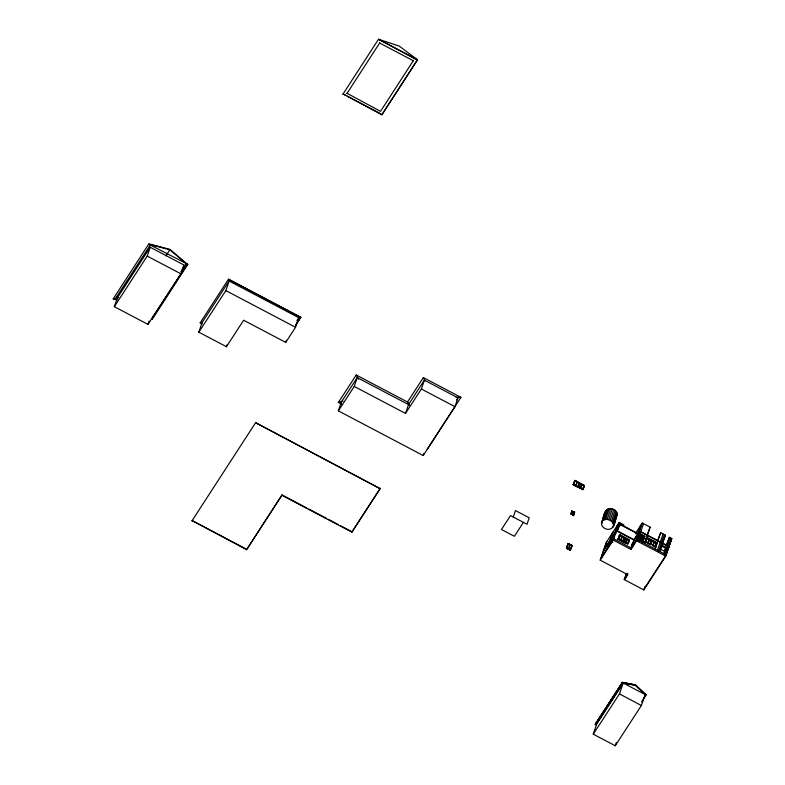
<?xml version="1.0" encoding="UTF-8"?>
<svg xmlns="http://www.w3.org/2000/svg" width="785" height="785" viewBox="0 0 785 785"><rect width="100%" height="100%" fill="white"/><g stroke="black" fill="none" stroke-linecap="round" stroke-linejoin="round"><path stroke-width="1.18" d="M601.487 523.978C603.577 519.042 603.115 508.317 610.799 508.582C613.742 508.808 616.814 510.858 617.187 513.969C615.097 518.905 615.558 529.63 607.875 529.365C604.931 529.139 601.86 527.088 601.487 523.978L605.274 511.879M613.399 526.068L617.187 513.969M117.25 299.939L113.217 298.869L115.689 299.095M114.335 306.69L117.338 297.849L150.21 247.255L183.857 264.967L180.844 273.798L147.982 324.391L114.335 306.69L147.207 256.087L150.21 247.255M147.982 324.391L149.111 321.085M187.213 264.31L151.701 318.975L152.329 318.995M202.52 322.154L200.136 322.9L228.474 279.215L300.802 317.277L295.533 325.441M198.821 332.173L202.079 322.596L229.092 281.01L298.81 317.709L295.552 327.286L285.74 342.388L243.635 320.231L226.433 346.715L198.821 332.173L225.835 290.597L229.092 281.01M226.433 346.715L227.159 344.586M306.798 507.983L282.041 494.952L246.598 549.686L192.06 520.543L245.646 548.754M342.878 94.278L378.517 39.25L399.182 46.05L417.502 59.768L381.863 114.796L343.006 93.915L345.174 95.054M413.509 60.396L380.519 111.362L346.999 93.287M346.872 93.65L379.861 42.684M380.126 488.672L255.616 422.703L380.126 488.672L351.876 532.142L281.913 495.315M285.74 342.388L286.466 340.258M381.863 114.796L417.502 59.768L378.517 39.25L417.375 60.141M246.598 549.686L282.041 494.952M408.504 404.589L424.371 380.166L457.959 397.838L454.957 406.679L423.213 455.536L338.355 410.869L341.357 402.028L357.234 377.605L408.504 404.589L405.492 413.42L354.221 386.436L357.234 377.605M351.876 532.142L380.254 488.299M405.492 413.42L421.368 388.997L424.371 380.166M423.213 455.536L423.969 453.328M513.262 517.04L515.47 510.564L529.208 517.796L527 524.272L510.505 515.588L501.478 529.492L514.371 536.283L523.409 522.378M573.197 484.639L574.708 480.41L584.442 485.532L583.088 489.506L573.197 484.639L583.088 489.506M573.442 484.61L574.865 480.646L579.477 483.069C580.704 493.166 566.348 478.938 578.221 486.788M575.797 485.738L577.122 481.941M578.054 487.043L579.477 483.069M582.823 489.438L578.26 487.142L579.516 483.432L584.197 485.552L579.624 483.266M570.901 513.154L573.158 514.901L570.813 513.282M571.637 510.996L574.492 512.438L573.384 515.686L574.267 511.869L574.708 512.105L573.384 515.686M570.872 514.047L572.069 511.094L571.195 514.136M571.431 514.342L572.618 511.378L571.706 514.489M580.615 488.28L581.94 484.482M571.99 514.636L573.178 511.673L572.265 514.783M572.54 514.931L573.806 512.222M584.197 485.552L582.764 489.516L578.26 487.142M582.921 489.761L584.442 485.532M566.436 548.165L568.105 543.495L572.108 545.604L570.44 550.275L566.436 548.165L570.44 550.275M566.711 548.136L568.281 543.76L571.833 545.634L570.43 549.755L566.711 548.136L570.322 549.932M566.819 547.969L568.281 543.76M568.546 548.99L569.9 545.016M601.595 522.702L605.784 510.721M602.105 521.544L606.658 509.759M602.978 520.583L604.156 519.866L607.845 509.053M604.156 519.866L605.569 519.474L609.248 508.651M605.569 519.474L607.109 519.405L610.799 508.582M607.109 519.405L608.679 519.68L612.359 508.857M613.497 524.792L612.506 522.241L610.161 520.278L613.85 509.455M611.466 521.152L615.155 510.329M612.506 522.241L616.186 511.418M626.499 573.835L625.213 578.741L627.833 574.718L600.191 560.166L606.187 542.572L619.228 522.486L623.957 524.979L623.467 525.744M601.3 557.831L604.008 549.873M606.844 541.552L604.136 549.51L605.137 550.04M613.193 523.487L616.882 512.664M613.487 523.86L615.332 518.453M612.889 527.226L617.079 515.245M606.893 549.225L609.602 541.277M612.428 532.956L609.729 540.904L610.73 541.434M607.551 548.205L610.259 540.257M610.387 539.894L613.095 531.936M608.591 546.497L610.102 542.082L614.39 535.468L612.261 541.405M610.141 542.092L608.738 546.213L612.849 539.884M608.954 546.331L610.396 542.219M609.072 546.389L610.455 542.249L614.478 535.87M609.916 544.554L612.28 539.02M610.082 544.643L611.378 540.639M610.171 544.505L612.506 539.138L610.475 542.268M611.329 542.258L613.389 537.313M611.456 542.229L614.449 536.214M614.557 533.643L611.849 541.601L612.84 542.121M614.684 533.28L617.383 525.332M612.172 541.542L615.214 532.632L616.205 533.152M615.342 532.259L618.05 524.311L619.051 524.841M612.918 539.943L615.626 531.994M613.242 540.08L616.392 530.807L634.133 540.139L630.973 549.421L613.242 540.08L600.191 560.166M616.519 530.444L619.228 522.486M619.404 526.598L620.562 523.193M603.351 550.893L620.484 524.341L637.891 533.496M618.03 539.295L619.551 535.066L629.285 540.188M620.66 540.306L618.276 539.266L619.797 534.683L629.531 539.805L628.177 543.779L618.443 538.657L617.952 539.423M618.443 539.01L619.708 535.301L624.32 537.725L622.888 541.689L618.276 539.266M618.58 539.158L619.758 535.713M620.641 540.394L621.956 536.597M622.76 541.414L624.016 537.843L622.839 541.287M625.4 543.014L623.094 541.797L624.467 537.921L629.03 540.208L627.774 543.917M623.447 541.601L624.36 538.088M623.368 541.729L624.517 538.333M625.243 542.778L626.528 539.158L625.351 542.602M625.449 542.886L626.616 539.432M627.451 543.936L628.618 540.492M628.02 543.544L629.119 540.443L619.385 535.311M631.405 546.507L632.563 543.102L631.415 546.488M631.709 546.586L633.642 540.904M635.86 533.918L636.635 531.651M637.616 533.928L640.599 525.548M630.973 549.421L635.928 541.797L638.755 532.338M641.59 524.027L638.882 531.975L639.383 532.24M635.595 541.621L642.258 523.006L650.225 527.206L647.026 535.919M666.602 544.888L669.419 537.303L671.783 538.549L665.788 556.143L643.847 589.918L624.222 579.585L626.224 573.717M637.685 540.522L639.903 534.173L644.573 536.636L642.356 542.985M637.862 540.62L640.589 532.279M625.213 578.741L627.725 573.197M638.961 540.943L640.854 535.419L639.039 540.943M641.551 536.302L639.971 540.934M640.874 540.855L641.993 541.493L640.874 540.855L642.13 537.166M642.159 540.983L641.031 540.384M642.483 540.041L641.316 539.521M642.64 539.58L641.512 538.991M642.954 538.647L641.787 538.127M643.111 538.176L641.983 537.588M643.445 537.342L640.776 535.841M643.396 536.518L639.657 534.556L640.148 533.79L644.819 536.253L642.464 542.818L644.24 536.646L640.02 534.428L637.793 540.355M645.054 541.915L646.408 537.941L656.819 543.426M647.409 534.781L649.342 529.1M644.72 543.495L647.429 535.537M646.811 538.353L645.633 541.797M647.861 543.024L649.156 539.315M648.155 543.014L649.332 539.56L648.076 543.141L650.108 544.211L651.285 540.757M646.585 538.186L651.687 540.531L650.255 544.496L647.782 543.2M650.471 544.613L651.844 540.728M650.637 544.358L651.903 540.649L656.731 543.191L655.396 547.528L655.887 546.762L645.466 541.277L644.976 542.042M650.736 544.594L652.021 540.973L653.944 542.219L652.875 545.496M652.796 545.624L653.944 542.219M654.307 542.033L653.091 545.604M656.613 543.357L655.465 546.9M657.859 540.286L660.676 532.701L665.415 535.193L662.216 543.917L665.415 535.193M635.516 684.942L622.456 682.44L623.162 683.136L596.06 724.859L595.265 724.437L622.407 682.312L635.536 684.893L646.173 694.813L641.531 701.957M655.465 547.4L656.986 543.171L646.575 537.686L645.221 541.66L650.431 544.407M655.132 548.97L657.241 542.788L646.82 537.303L646.33 538.068L656.751 543.554L657.241 542.788M660.676 532.701L657.477 541.424M623.153 682.979L635.291 685.364L645.123 694.539L623.153 682.979L635.438 685.128L645.27 694.303L641.394 705.489L615.234 745.75L593.264 734.181L596.992 723.24L622.495 683.98M643.847 589.918L645.074 586.316M657.506 550.226L660.214 542.268M660.342 541.905L663.05 533.957M660.47 549.029L661.147 547.037M659.871 551.462L662.579 543.514M664.473 551.139L665.984 547.39L661.981 545.281L661.48 546.046L665.484 548.156M663.874 553.572L665.984 547.39M669.419 537.303L666.22 546.017M667.613 546.164L664.404 554.877M667.741 545.801L670.449 537.843M665.582 555.839L668.29 547.881M666.072 555.073L668.781 547.125M668.908 546.753L671.617 538.804M593.264 734.181L619.424 693.92L623.3 682.744M615.234 745.75L616.313 742.59M113.217 298.869L148.865 243.821L169.952 249.385L187.713 264.731L169.815 249.777L148.728 244.213L187.85 264.339L152.202 319.387M114.973 299.33L150.484 244.675M165.87 255.841L169.815 249.777M180.962 271.581L186.222 263.485M296.848 320.731L298.81 317.709M295.572 325.324L300.802 317.277M191.932 520.916L255.616 422.703M341.612 404.216L338.364 402.499L356.223 375.024L407.493 402.008L409.407 405.119M338.355 410.869L354.221 386.436M427.236 449.275L460.952 397.367L423.36 377.585L407.493 402.008L409.26 405.158M456.644 399.879L457.959 397.838M574.708 480.41L584.276 485.787M574.865 480.646L579.32 483.325M577.191 482.314L576.102 485.63M579.094 483.315L578.005 486.631M583.785 485.837L582.666 489.192M574.463 512.212L574.041 512.203M572.942 515.451L573.609 515.353M568.105 543.495L572.108 545.604M568.487 549.078L568.703 548.676C565.396 548.911 567.84 541.836 569.949 544.927M603.479 550.52L620.484 524.341M614.007 535.262L609.709 541.876L610.701 542.406M608.208 546.291L612.496 539.688M600.643 558.841L613.693 538.755L631.425 548.097L636.713 539.275L666.239 554.818L644.299 588.593M619.797 534.683L619.306 535.439L629.03 540.561L629.531 539.805M623.094 541.797L625.508 542.847M635.457 533.476L642.258 523.006M639 529.051L640.217 527.177M643.425 523.958L640.717 531.916M634.133 540.139L639.088 532.515M641.365 536.812L643.258 537.764M641.63 538.598L642.778 539.158M649.725 527.962L650.225 527.206M644.328 537.018L644.819 536.253M624.674 578.26L627.627 574.404M624.222 579.585L624.88 578.565M654.366 541.944L656.358 543.377L655.181 546.821M664.218 534.909L661.186 543.367M661.382 543.23L658.35 551.688M665.994 545.398L667.76 542.67M671.783 538.549L668.418 547.518L669.075 546.497L639.549 530.954L633.927 539.599L617.854 531.141M667.623 548.911L668.948 546.87L639.412 531.327L637.773 533.869L620.366 524.704M595.256 724.182L622.407 682.312M595.265 724.437L622.368 682.714M644.985 694.941L645.27 694.303M643.386 698.915L646.065 694.794L645.133 694.705M615.695 517.364L616.568 516.402M338.364 402.499L342.917 401.125M456.105 397.347L460.952 397.367M118.574 297.898L116.298 297.299L117.338 297.849M608.679 519.68L610.161 520.278M379.734 43.057L413.381 60.769M347.333 96.192L380.902 113.864M300.763 317.405L228.474 279.215L229.544 281.315M421.368 388.997L454.957 406.679M225.835 290.597L295.552 327.286M147.207 256.087L180.844 273.798M639.795 534.34L644.465 536.803M660.627 549.255L664.63 551.364M652.512 545.496L655.632 547.145M645.378 541.817L647.017 542.68M617.51 528.913L618.511 529.443M636.262 540.6L665.788 556.143M633.436 540.365L633.937 540.63M571.549 511.123L574.002 512.419L574.267 511.869M618.197 539.04L626.842 543.593M612.634 539.01L611.103 543.259M200.175 322.782L202.294 324.038M308.947 509.112L326.177 518.178M328.326 519.317L338.011 524.409M340.17 525.548L352.004 531.779M619.424 693.92L641.394 705.489M423.36 377.585L425.127 380.725M356.223 375.024L358.568 379.224M574.885 481.097L573.717 484.541L574.914 481.058M579.703 483.629L578.506 487.122L579.673 483.678M581.606 484.63L580.4 488.123L581.577 484.679M570.224 544.967C565.357 553.562 575.14 547.39 570.224 544.967M622.034 536.969L620.856 540.414L622.034 536.969M642.326 540.502L641.198 539.913L642.307 540.541"/></g></svg>
